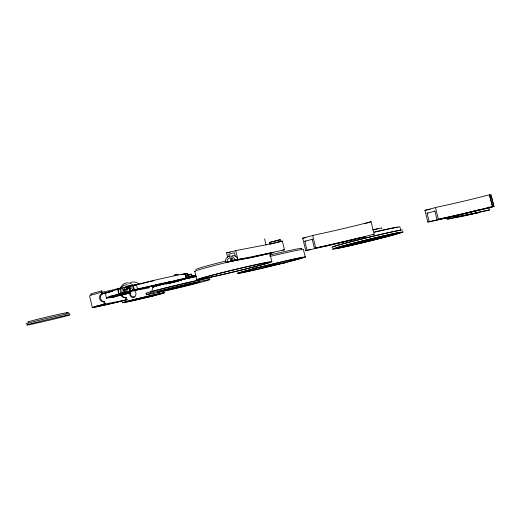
<?xml version="1.0" encoding="UTF-8"?>
<svg xmlns="http://www.w3.org/2000/svg" width="520" height="520" viewBox="0 0 520 520"><rect width="100%" height="100%" fill="white"/><g stroke="black" fill="none" stroke-linecap="round" stroke-linejoin="round"><path stroke-width="0.78" d="M120.049 288.906L120.945 286.949A8.866 7.885 80.4 0 1 131.749 284.173L132.984 285.292L132.281 285.617M152.782 288.19L151.827 290.999M129.422 288.269L124.066 289.64L124.176 292.767L118.729 293.865L117.611 289.114L123.838 287.521M127.576 287.034L126.887 290.446L127.127 292.247L127.998 292.091M130.481 291.155L130.026 291.856A3.517 2.893 79.2 0 0 131.17 296.719A3.582 2.945 79.2 0 0 133.419 297.206A3.582 3.38 81.9 0 0 135.493 295.627A3.517 3.322 81.9 0 0 134.342 290.758A3.582 3.38 81.9 0 0 133.536 290.381M131.261 291.018L130.806 291.72A3.517 2.893 79.2 0 0 131.95 296.569A3.575 2.945 79.2 0 0 134.192 297.063A3.575 3.374 81.9 0 0 135.012 296.738M130.761 286.877L131.118 286.514M191.295 274.228L187.018 275.32A2.997 1.228 75.8 0 0 186.647 277.524L186.791 278.284L188.448 278.128M91.234 294.339A22.782 0.832 -13.3 0 1 101.731 290.901L102.733 293.735L101.049 294.236L99.898 295.588A3.906 3.152 79.3 0 0 101.159 300.976A3.978 3.211 79.3 0 0 103.617 301.529L104.526 301.36L105.144 303.992A22.126 0.527 -13.3 0 0 96.798 306.696A22.126 0.527 -13.3 0 0 125.885 300.014L125.288 297.486A3.816 3.595 82.1 0 1 122.584 297.024A3.744 3.53 82.1 0 1 121.297 295.607M102.733 293.735L100.815 295.425A3.9 3.152 79.3 0 0 102.076 300.807A3.972 3.211 79.3 0 0 104.526 301.36M130.488 282.62C133.347 281.144 136.975 282.159 139.243 284.258L144.898 282.867M186.758 278.103L190.925 276.439M120.439 293.43L120.439 289.789L121.069 288.119A7.072 6.285 80.4 0 1 129.688 285.916L132.002 288.6L132.633 290.329C152.445 284.668 174.187 282.763 193.271 276.048M179.764 279.272L179.9 280.033L177.06 280.28L189.93 277.752A4.752 1.956 75.8 0 0 186.894 273.462L184.015 273.93A44.174 1.508 -13.4 0 0 143.936 282.744L134.758 284.999L135.2 285.35M178.711 280.592L181.552 279.877L180.83 280A2.983 1.248 75.8 0 0 180.609 279.26M364.553 223.782L371.079 221.754L374.14 234.202L372.814 234.585M166.01 283.498L156.091 286.208L155.766 284.843M363.935 237.159L365.228 236.782L361.901 237.614M121.023 288.243L119.08 288.736L118.619 291.525L118.885 293.826M326.261 246.064L305.721 250.647L302.692 238.199L315.4 234.832A64.896 2.827 -13.8 0 0 358.41 224.958L371.079 221.754M310.784 249.509L306.995 250.302L304.798 241.3L312.65 239.194M424.931 210.333L437.71 206.98A62.309 2.496 -14.1 0 0 477.022 197.951L489.359 194.838L491.094 194.922L494 206.486L478.953 210.23A76.752 2.184 -13.9 0 1 431.093 221.37L427.837 222.04L424.931 210.333L428.194 209.709A76.713 3.075 -14.1 0 0 430.307 209.274M494 206.486L479.076 210.151A74.9 2.132 -13.9 0 1 432.309 221.039L429.175 221.676L427.076 213.219L435.084 211.094M118.502 289.204L113.991 290.433A44.324 1.508 -13.4 0 0 105.456 293.618L106.093 293.553M130 288.171L128.232 286.65L130.124 291.252L133.679 290.284M305.721 250.647L306.995 250.302M312.208 239.219L314.418 248.294L318.454 247.37A64.928 1.989 -13.7 0 0 361.459 237.361L374.14 234.202M123.428 290.101L130.13 288.334M123.383 292.903L115.096 295.126A44.33 1.306 -13.4 0 0 106.528 298.168L105.352 293.235M124.449 292.695L116.493 294.827A42.575 1.254 -13.4 0 0 108.225 297.758L115.628 296.569M129.149 291.785L122.655 293.521A34.775 1.027 -13.4 0 0 115.752 295.952L122.531 294.762M187.323 275.171L191.588 274.079L192.276 276.998M427.837 222.04L429.175 221.676M434.896 211.068L437.015 219.589L440.642 218.758A62.335 1.768 -13.9 0 0 479.941 209.612M227.708 257.309L226.623 252.798C245.031 248.228 263.939 245.875 282.315 241.046L284.433 249.763L282.783 250.185M269.497 242.463L280.248 239.727L280.67 241.469L269.919 244.198L269.497 242.463L280.248 239.727M280.67 241.469L282.315 241.046M184.191 278.85L175.584 281.002L177.053 280.755M126.978 287.293L127.53 287.151L125.327 287.521M126.952 286.721L136.435 284.583L137.553 289.334M225.68 262.281L251.778 257.361L273.676 252.506L251.206 257.575L225.68 262.281A5.07 4.706 81.7 0 1 226.174 258.466L226.928 257.439A5.07 4.706 81.7 0 1 231.491 256.262L232.622 256.802A5.07 4.706 81.7 0 1 234.8 259.948L245.928 258.122M227.364 261.853A3.192 2.964 81.7 0 1 229.489 258.017A3.192 2.964 81.7 0 1 233.109 260.383L234.8 259.948M228.794 261.827L230.471 261.397A3.166 2.945 81.7 0 1 231.868 257.887M233.109 260.383L237.855 259.506L235.677 250.445M181.129 274.742L184.958 273.767L186.069 278.408L188.006 278.077L186.908 273.455L183.846 274.235M170.508 282.769L167.544 283.634L171.73 282.769M118.729 293.865L134.362 289.894L133.231 285.116M122.46 293.072L124.007 292.675A5.239 4.66 80.4 0 1 127.316 286.436M134.615 289.985L131.06 290.732A5.258 4.674 80.4 0 0 127.738 286.871L125.314 286.767L123.208 288.034A5.258 4.674 80.4 0 0 121.992 293.033L124.007 292.675M133.751 290.615L132.892 290.764L137.163 289.686M109.798 297.733L111.267 297.356L111.066 296.179M116.305 296.082L129.805 292.981A4.635 2.165 75.8 0 0 129.454 291.831M176.319 280.878L169.514 282.601L173.492 281.918M184.574 278.785L186.069 278.408A4.752 1.956 75.8 0 1 186.894 273.462M110.611 297.583L112.08 297.213A2.899 1.391 75.9 0 1 111.93 295.763M170.261 282.471L179.9 280.033M186.791 278.284L180.557 279.182M119.964 295.315L127.673 293.358M169.826 282.685L171.516 282.256M179.602 280.209L187.33 278.252M113.367 297.083L129.805 292.981M189.93 277.752L172.764 282.042A2.971 1.268 75.8 0 0 172.542 281.3M122.116 294.925L125.587 294.106L124.001 294.392M489.593 195.299L491.094 194.922M489.736 196.911L491.426 196.482M354.926 243.808L367.685 240.597M135.037 290.004L177.554 280.105M447.226 219.076L479.525 212.42L461.975 216.431L447.226 219.076A4.329 4.277 -17.5 0 1 447.103 217.964M453.382 216.144A2.724 2.691 -17.5 0 1 454.064 217.36L468.416 214.708L489.424 209.944L488.676 206.986M448.442 218.966L449.988 218.582A2.711 2.678 -17.2 0 1 450.294 216.554M454.064 217.36L456.788 216.873L456.411 215.345M187.993 285.24L186.128 285.708A21.593 0.514 -13.4 0 1 157.365 292.026A21.593 0.514 -13.4 0 1 190.067 283.842A21.593 0.514 -13.4 0 1 187.993 285.24L187.681 283.913M489.424 209.944L455.24 217.263M493.786 206.492L491.276 196.521L489.996 196.475L492.518 206.537L479.817 209.697A64.188 1.827 -13.9 0 1 439.4 219.096L437.015 219.589M171.75 282.464L165.874 284.037L178.88 280.891L173.024 282.159M172.998 282.464L177.209 281.294L175.364 281.632M135.609 289.809L180.928 279.773M343.265 242.158L352.677 239.889L352.196 239.954M361.966 237.647L354.829 239.317L355.31 239.252M129.779 286L132.984 285.292L131.742 285.493L133.412 287.755L134.206 289.933L138.151 289.244M171.529 282.464L174.915 281.671M325.507 246.292L343.616 242.021M284.433 249.763L255.554 256.276M189.319 277.966L196.319 276.536M270.946 252.863L236.171 259.935M188.994 276.588L195.994 275.171M314.418 248.294L317.317 247.689A66.852 2.047 -13.7 0 0 361.524 237.4M165.139 283.094L156.761 284.733M304.798 241.3L305.981 241.066M427.076 213.219L428.051 213.025M302.692 238.199L305.851 237.582M133.023 299.767L154.076 295.685M103.109 304.382L127.751 299.656M167.869 282.204L179.12 280.163L177.06 280.28M125.288 297.486L126.133 297.329L126.724 299.858A23.991 0.566 -13.3 0 1 95.199 307.099A23.991 0.566 -13.3 0 1 104.234 304.168L103.617 301.529M114.173 296.933L106.528 298.168M121.297 294.879L119.684 295.165A6.338 2.99 75.8 0 1 119.477 294.079M123.325 294.619L124.117 294.476M119.841 295.445L120.634 295.302M126.698 292.442L125.827 292.591L125.58 289.523L124.098 289.776M141.056 288.736L141.843 288.594M139.288 289.166L140.095 289.022M126.516 291.882L129.35 291.389M132.984 290.745L149.39 287.859M252.915 268.418L284.901 262.892M179.524 280.325L180.967 280.079M174.031 281.398L174.772 281.268M183.079 279.487L182.358 279.611L182.189 279.032M124.066 289.64L126.978 289.146L126.62 287.632M167.869 282.262L172.998 281.392L157.261 284.674L121.258 293.82A36.556 1.079 -13.4 0 0 114.036 296.361L126.328 293.599A2.919 1.365 75.8 0 1 126.172 292.149M117.611 289.114L120.757 288.587M133.575 285.194L138.495 284.382M226.623 252.798L227.988 252.583M228.722 252.467L230.185 252.239M182.949 278.779L187.753 278.245M492.518 206.537L489.359 194.838M187.441 275.184L187.649 275.217A2.997 1.228 75.8 0 1 189 277.127L189.169 277.68M68.094 312.585L68.582 312.656M367.296 240.344L368.062 240.851M154.499 285.519L154.694 286.715M129.266 288.308L130.124 291.252M450.073 216.983L450.45 218.504A2.704 2.672 -17 0 1 450.762 216.483M435.442 207.415L438.38 219.225M312.65 235.372L315.712 247.942M305.227 256.971L303.394 249.425A35.197 1.085 -13.6 0 0 269.945 256.438M278.584 240.103L279.006 241.846M269.828 253.305L271.843 261.632M264.615 238.894L266.117 245.096M235.274 256.191L234.429 252.694L228.728 254.169L229.398 256.958M194.76 271.31L196.749 279.643M194.571 275.425L194.903 276.796M190.457 276.269L190.781 277.647M162.754 282.867L163.078 284.245M158.62 283.992L158.945 285.363M127.173 288.119L127.387 289.036M110.494 296.017L110.825 297.44M101.731 290.901A1.631 0.799 75.6 0 0 101.445 292.312L101.823 293.891M92.313 307.502L89.583 295.867A23.985 0.845 -13.3 0 1 101.445 292.312M374.27 232.122A34.379 1.021 -13.7 0 1 399.88 226.895L400.751 230.425A34.385 0.903 -13.7 0 0 375.167 235.755M374.595 232.115A32.325 0.962 -13.7 0 1 397.872 227.383M373.445 229.671A16.816 0.552 -13.8 0 1 381.466 228.345M372.58 229.951A14.768 0.481 -13.8 0 1 377.962 228.813M332.995 247.175A36.432 0.956 -13.7 0 1 363.123 238.615A36.432 0.956 -13.7 0 1 402.76 229.931M334.009 246.753A34.385 0.903 -13.7 0 1 334.607 246.363M335.114 246.181A34.385 0.903 -13.7 0 1 374.439 235.931M269.575 255.08A33.937 1.092 -13.6 0 1 301.178 248.807M146.679 293.358A32.819 0.826 -13.4 0 1 176.364 285.252A32.819 0.826 -13.4 0 1 209.606 278.265M153.829 287.242A25.071 0.734 -13.4 0 1 165.919 283.439M178.763 280.3A25.071 0.734 -13.4 0 1 180.2 279.962M181.006 279.773A25.071 0.734 -13.4 0 1 186.485 278.519M187.219 278.35A25.071 0.734 -13.4 0 1 196.553 276.361M150.475 292.403A28.561 0.715 -13.4 0 1 150.28 292.253M150.638 292.103A28.561 0.715 -13.4 0 1 151.99 291.655M152.555 291.486A28.561 0.715 -13.4 0 1 155.532 290.641M156.169 290.466A28.561 0.715 -13.4 0 1 174.252 285.877M174.987 285.701A28.561 0.715 -13.4 0 1 180.973 284.278M181.708 284.102A28.561 0.715 -13.4 0 1 194.597 281.164M195.247 281.028A28.561 0.715 -13.4 0 1 199.719 280.079M200.35 279.949A28.561 0.715 -13.4 0 1 203.859 279.286M189.605 276.51A21.587 0.663 -13.4 0 1 195.605 275.327M102.076 293.611A22.12 0.78 -13.3 0 0 112.599 291.239A22.782 0.799 -13.3 0 1 102.453 293.56M121.01 287.892A22.782 0.832 -13.3 0 1 101.452 292.442M26 323.889A22.464 0.514 -13.3 0 1 46.962 318.389A22.464 0.514 -13.3 0 1 69.686 313.553M28.463 322.03A20.637 0.501 -13.3 0 1 48.458 316.654A20.637 0.501 -13.3 0 1 65.923 313.255M126.133 297.329A3.809 3.588 82.1 0 1 123.428 296.868A3.738 3.523 82 0 1 121.803 294.534M128.154 291.187A2.919 1.365 75.8 0 1 129.019 293.118M125.528 293.742A4.635 2.165 75.8 0 1 125.327 292.558M120.491 295.022A4.628 2.184 75.8 0 1 120.289 293.839M117.995 294.457A6.338 2.997 75.8 0 0 118.209 295.542L117.799 295.704A4.622 2.191 75.8 0 1 117.598 294.522M174.089 275.685A6.487 2.73 75.8 0 1 176 274.729M175.636 275.288A6.487 2.724 75.8 0 1 178.334 274.865M178.224 279.663A2.983 1.248 75.8 0 0 178.36 280.423L171.418 281.794A34.775 1.027 -13.4 0 0 146.016 287.573M145.652 282.685A34.769 1.183 -13.4 0 1 148.707 281.957M150.241 281.6A34.769 1.183 -13.4 0 1 154.024 280.716M114.608 295.99A2.899 1.391 75.9 0 1 114.823 296.712M195.748 269.477A37.382 1.359 -13.5 0 1 225.725 261.047M195.065 271.603A38.773 1.352 -13.5 0 1 235.294 260.332M448.773 218.686A2.724 2.691 -17.5 0 1 448.806 217.295M456.378 215.839A4.303 4.251 -17.2 0 1 456.788 216.873M455.208 215.93A4.329 4.277 -17.5 0 1 455.624 216.97M231.361 261.242A3.159 2.938 81.7 0 1 232.147 258.219M232.141 255.781A5.031 4.674 81.7 0 1 234.566 255.853L235.697 256.386A5.031 4.674 81.7 0 1 237.855 259.506M367.387 240.299L363.636 241.228A14.775 0.358 -13.7 0 0 353.984 244.042L355.511 243.756A14.775 0.358 -13.7 0 0 367.972 240.897L371.631 239.993A14.775 0.358 -13.7 0 0 381.901 237.075A14.775 0.358 -13.7 0 0 367.387 240.299M368.738 239.993L365.176 240.864A13.897 0.338 -13.7 0 0 354.471 243.88L355.596 243.692A13.897 0.338 -13.7 0 0 366.652 241.196L370.13 240.344A13.897 0.338 -13.7 0 0 381.193 237.289A13.897 0.338 -13.7 0 0 368.738 239.993M298.012 258.317L292.344 259.526A33.235 0.773 -13.6 0 0 240.045 272.506A33.235 0.773 -13.6 0 0 275.834 264.894A33.235 0.773 -13.6 0 0 298.012 258.317M351.007 245.381A34.385 0.839 -13.7 0 0 401.238 232.401A34.385 0.839 -13.7 0 0 351.254 243.828A34.385 0.839 -13.7 0 0 351.007 245.381M356.31 243.666A16.822 0.41 -13.7 0 0 383.559 236.834A16.822 0.41 -13.7 0 0 363.298 241.261A16.822 0.41 -13.7 0 0 356.31 243.666M352.047 245.083A32.337 0.786 -13.7 0 0 399.23 232.895A32.337 0.786 -13.7 0 0 352.17 243.653A32.337 0.786 -13.7 0 0 352.047 245.083M350.103 245.642A36.439 0.884 -13.7 0 0 403.254 231.907A36.439 0.884 -13.7 0 0 350.2 244.036A36.439 0.884 -13.7 0 0 350.103 245.642M248.131 271.408A35.211 0.826 -13.6 0 0 304.525 257.361A35.211 0.826 -13.6 0 0 260.488 266.994A35.211 0.826 -13.6 0 0 248.131 271.408M159.198 292.272A32.819 0.78 -13.4 0 0 209.931 279.611A32.819 0.78 -13.4 0 0 165.529 289.38A32.819 0.78 -13.4 0 0 159.198 292.272M32.962 323.914A22.464 0.488 -13.3 0 0 69.342 315.094A22.464 0.488 -13.3 0 0 42.055 320.938A22.464 0.488 -13.3 0 0 32.962 323.914M132.931 300.619A19.929 0.429 -13.4 0 0 163.085 293.111A19.929 0.429 -13.4 0 0 135.213 299.319A19.929 0.429 -13.4 0 0 132.931 300.619M131.983 300.878A21.606 0.461 -13.4 0 0 164.71 292.721A21.606 0.461 -13.4 0 0 134.517 299.449A21.606 0.461 -13.4 0 0 131.983 300.878M209.963 277.387A38.785 1.034 -13.5 0 0 271.394 262.015A38.785 1.034 -13.5 0 0 221.442 272.825A38.785 1.034 -13.5 0 0 209.963 277.387M211.38 277.011A36.614 0.975 -13.5 0 0 269.321 262.502A36.614 0.975 -13.5 0 0 222.092 272.727A36.614 0.975 -13.5 0 0 211.38 277.011"/></g></svg>
